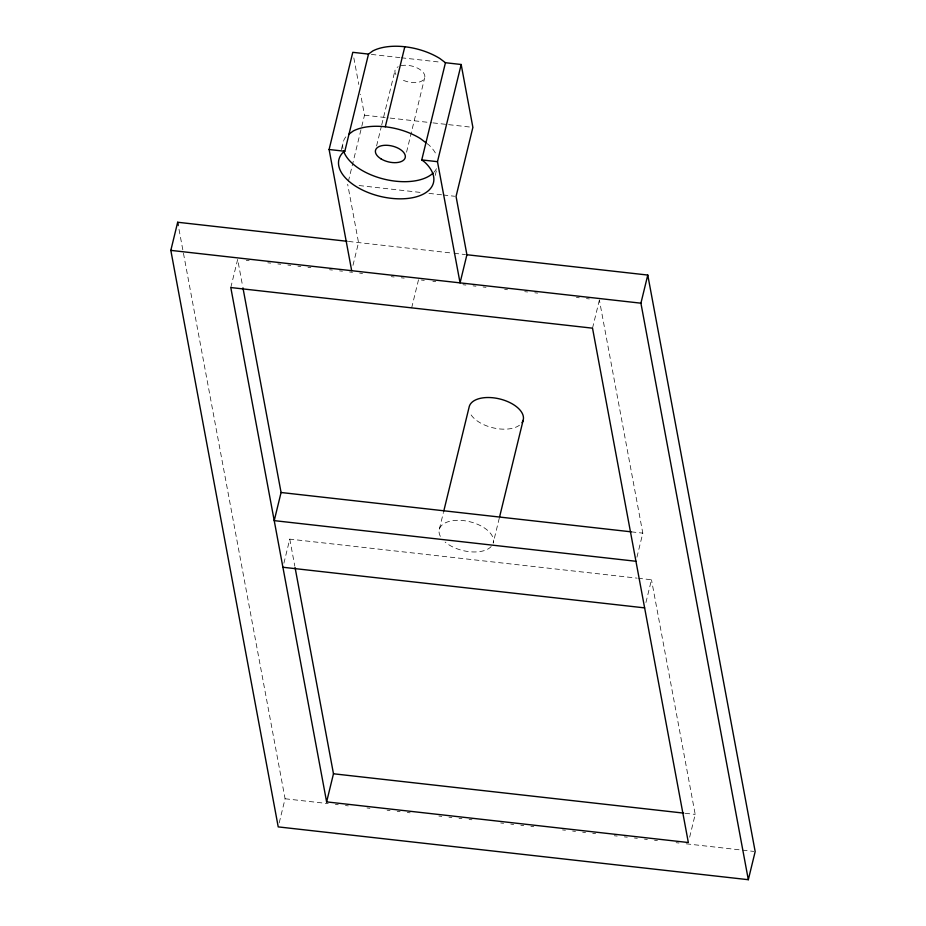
<?xml version="1.0" encoding="UTF-8"?>
<svg xmlns="http://www.w3.org/2000/svg" width="926" height="926" viewBox="0 0 926 926"><rect width="100%" height="100%" fill="white"/><g stroke="black" fill="none" stroke-linecap="round" stroke-linejoin="round"><path stroke-width="0.69" stroke-dasharray="4.63 3.47" d="M230.794 287.546L237.658 259.419L242.681 286.423M341.324 149.711L343.257 141.794M348.35 181.484L364.508 115.194L360.596 94.232M376.593 145.938L381.385 126.283M381.72 124.871L395.066 70.121M352.98 265.334L358.536 242.566L347.667 184.251M283.888 563.24L289.769 539.129L637.134 578.148M406.549 152.188L424.687 77.772M435.232 175.396L436.516 170.118M279.201 822.867L285.081 798.768L178.209 225.087M411.665 307.86L418.517 279.733M439.364 529.174L443.438 512.425M499.322 517.981L493.199 543.099A27.815 14.816 13.7 0 0 463.394 520.597A27.815 14.816 13.7 0 0 440.857 537.219M592.524 328.174L599.377 300.047L596.506 299.723M636.926 557.255L642.806 533.144L599.377 300.047M645.931 602.525L651.487 579.757L638.57 578.31M689.65 837.173L695.206 814.405L651.487 579.757M371.361 54.402L399.858 57.609M401.282 57.771L441.17 62.25M364.508 115.194L388.746 117.915M390.17 118.077L431.528 122.73M432.951 122.88L447.212 124.489M448.647 124.651L472.885 127.371M359.08 185.536L421.828 192.585M428.958 193.384L441.795 194.819M443.218 194.981L454.631 196.266M348.489 241.443L452.652 253.145M454.087 253.296L465.489 254.581M246.27 260.38L249.14 260.704M267.799 262.799L270.67 263.123M277.846 263.933L280.717 264.257M287.893 265.056L290.764 265.38M297.94 266.19L300.811 266.514M307.988 267.313L310.858 267.637M329.517 269.732L332.388 270.056M339.564 270.867L342.435 271.191M349.611 271.989L352.482 272.313M359.67 273.124L362.541 273.448M391.247 276.666L394.117 276.99M401.294 277.8L404.164 278.124M421.388 280.057L424.258 280.381M432.87 281.342L435.741 281.666M463.012 284.733L465.882 285.058M473.059 285.856L475.929 286.18M483.106 286.991L485.976 287.315M504.635 289.41L507.506 289.734M524.741 291.667L527.612 291.991M534.788 292.79L537.659 293.114M576.412 297.466L579.282 297.79M586.459 298.6L589.33 298.924M631.324 531.848L642.806 533.144M685.147 813.283L695.206 814.405M285.081 798.768L328.209 803.606M335.397 804.416L338.268 804.74M345.456 805.551L348.338 805.875M367.02 807.97L369.902 808.294M387.149 810.227L390.031 810.551M397.219 811.361L400.09 811.685M407.278 812.496L410.149 812.82M438.901 816.049L441.783 816.373M448.971 817.172L451.842 817.496M459.03 818.306L461.912 818.63M469.1 819.441L471.971 819.765M500.723 822.994L503.594 823.307M510.782 824.117L513.664 824.441M520.852 825.251L523.722 825.575M530.911 826.386L533.793 826.698M562.545 829.939L565.416 830.252M572.604 831.062L575.474 831.386M582.662 832.196L585.545 832.52M592.733 833.331L595.603 833.643M614.297 835.75L617.167 836.074M624.356 836.872L627.238 837.197M634.426 838.007L637.296 838.331M644.484 839.141L647.355 839.465M654.543 840.264L657.425 840.588M676.107 842.695L678.99 843.019M686.178 843.817L753.741 851.411M426.921 143.507L428.9 144.988A48.673 25.94 13.7 0 1 436.713 155.707M353.836 57.91L358.779 84.451M289.769 539.129L294.804 566.145M519.474 425.219A27.815 14.816 13.7 0 1 491.995 427.569A27.815 14.816 13.7 0 1 469.737 412.359M491.197 546.537A27.815 14.816 13.7 0 1 445.128 542.046M401.051 65.711A15.302 8.149 13.7 0 1 421.168 70.411A15.302 8.149 13.7 0 1 420.67 81.569A15.302 8.149 13.7 0 1 400.46 78.803M395.9 74.543A15.302 8.149 13.7 0 1 398.215 66.718M436.447 168.694A48.673 25.94 13.7 0 1 433.97 172.19M342.956 148.646A48.673 25.94 13.7 0 1 345.826 136.874"/><path stroke-width="1.39" d="M445.452 62.725L421.758 159.909L424.721 162.143A48.673 25.94 13.7 0 1 391.258 198.326A48.673 25.94 13.7 0 1 342.585 152.917L344.831 151.262L368.513 54.09L372.761 50.953A48.673 25.94 13.7 0 1 439.827 58.488L445.452 62.725L461.171 64.496L472.885 127.371L456.055 196.428L466.912 254.743L647.772 275.057L755.176 851.573L748.324 879.7L278.228 826.895L170.824 250.379L177.676 222.252L347.053 241.281M351.683 270.693L329.1 149.503L352.794 52.319L368.513 54.09M242.948 287.847L281.076 492.505L274.223 520.632L635.942 561.272M385.297 126.781L404.812 46.751M466.912 254.743L460.06 282.87L437.477 161.68L461.171 64.496M326.623 801.893L230.794 287.546L592.524 328.174L688.342 842.533L326.623 801.893L333.476 773.777L295.07 567.569M443.785 511.036L469.297 406.387A27.815 14.816 13.7 0 1 502.772 399.789A27.815 14.816 13.7 0 1 521.998 422.673M499.67 516.581L523.132 420.311M748.324 879.7L640.919 303.184L647.772 275.057M349.009 134.12L353.257 130.983A48.673 25.94 13.7 0 1 420.311 138.518L425.937 142.754M329.1 149.503L344.831 151.262M421.758 159.909L437.477 161.68M170.824 250.379L640.919 303.184M281.076 492.505L631.324 531.848M282.905 567.256L644.635 607.884M333.476 773.777L683.712 813.121M177.676 222.252L178.209 225.087M433.09 173.081A48.673 25.94 13.7 0 1 384.024 179.123A48.673 25.94 13.7 0 1 343.569 151.031M380.956 158.832A15.302 8.149 13.7 0 0 405.171 157.802A15.302 8.149 13.7 0 0 384.973 145.289A15.302 8.149 13.7 0 0 380.956 158.832"/></g></svg>
